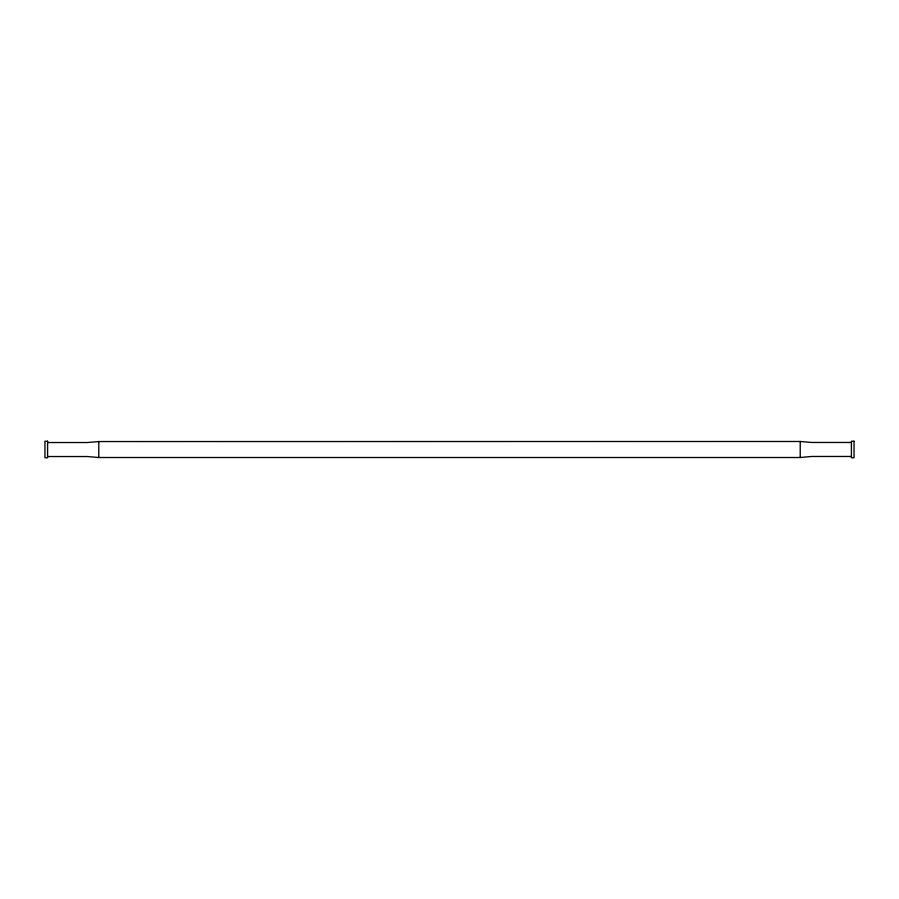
<?xml version="1.0" encoding="UTF-8"?>
<svg xmlns="http://www.w3.org/2000/svg" width="899" height="899" viewBox="0 0 899 899"><rect width="100%" height="100%" fill="white"/><g stroke="black" fill="none" stroke-linecap="round" stroke-linejoin="round"><path stroke-width="1.35" d="M851.409 442.465L811.775 442.465L800.222 441.488L98.778 441.555L87.225 442.533L47.591 442.533M47.591 456.535L87.225 456.535L98.778 457.512L800.222 457.512L811.775 456.467L851.409 456.467M800.222 441.488L800.222 457.512M98.778 441.555L98.778 457.512M47.591 441.24L44.95 441.24L44.95 457.76L47.591 457.76L47.591 441.24M854.05 441.24L851.409 441.24L851.409 457.76L854.05 457.76L854.05 441.24"/></g></svg>
